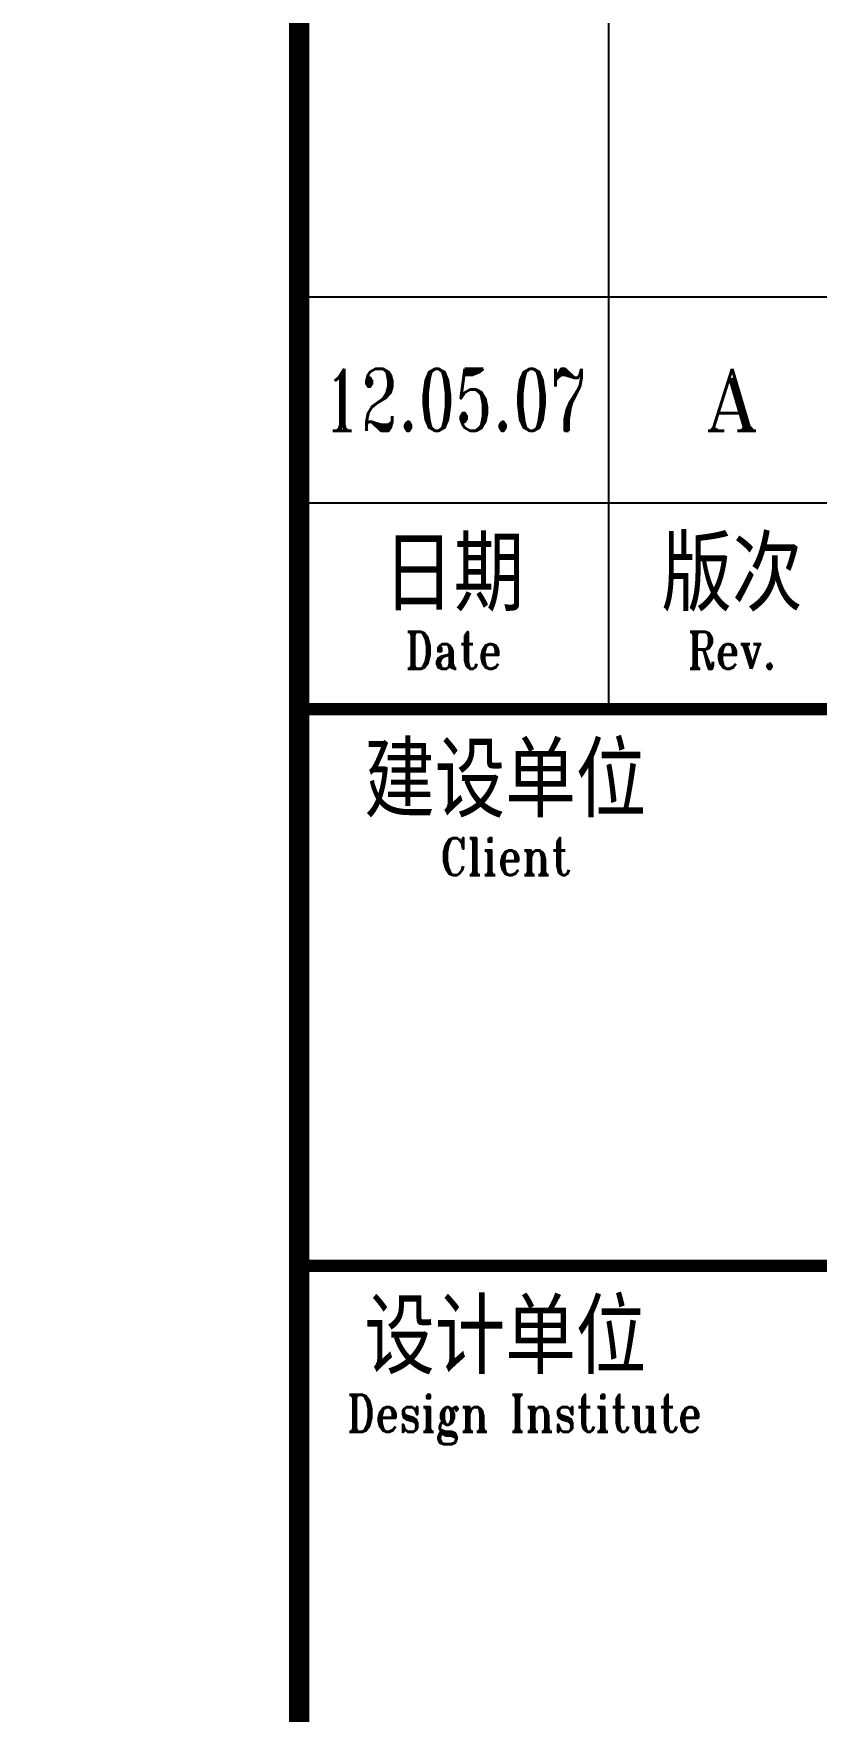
# Model space of a CAD drawing. Extents: x 307762 to 522490, y -326758 to -245675.
# Drawn here: x 517345 to 519244, y -257256 to -253187 of the extents above; entities that cross this region are included whole.
import ezdxf
from ezdxf.enums import TextEntityAlignment as Align

# ---------------------------------------------------------------- set-up
doc = ezdxf.new("R2010")
doc.units = 0
doc.header["$LTSCALE"] = 1000
doc.header["$MEASUREMENT"] = 0
doc.layers.get('0').update_dxf_attribs({"linetype": 'CONTINUOUS'})
doc.layers.add('PUB_HATCH', color=250, linetype='CONTINUOUS')
doc.layers.add('图框', color=85, linetype='CONTINUOUS')
doc.styles.add('TKZ1_tjhts.shx', font='tjromant.shx', dxfattribs={"bigfont": 'tjhts.shx'})
doc.styles.add('TKZ2_tjkts.shx', font='tjromant.shx', dxfattribs={"bigfont": 'tjkts.shx'})

# ---------------------------------------------------------------- blocks, each defined once
blk = doc.blocks.new('TJAD_TK_A1')
for p, q in [((1266.379, 940.449), (1266.379, 767.449)), ((1251.379, 777.449), (1263.379, 777.449)), ((1251.379, 777.449), (1331.379, 777.449)), ((1251.379, 767.449), (1331.379, 767.449))]:
    blk.add_line(p, q)
for points, const_width in [([(1251.379, 940.449), (1251.379, 366.449)], 1), ([(1251.379, 767.449), (1331.379, 767.449)], 0.6)]:
    blk.add_lwpolyline(points, dxfattribs=dict(const_width=const_width))
at = {"layer": '图框'}
blk.add_line((1251.379, 787.449), (1331.379, 787.449), dxfattribs=at)
at = {"layer": '图框', "const_width": 0.6}
blk.add_lwpolyline([(1251.379, 740.449), (1331.379, 740.449)], dxfattribs=at)
at = {"style": 'TKZ2_tjkts.shx'}
for s, p in [('日期', (1258.879, 773.997)), ('版次', (1272.379, 773.997)), ('建设单位', (1261.379, 763.997)), ('设计单位', (1261.379, 736.997))]:
    blk.add_text(s, height=3.6, dxfattribs=at).set_placement(p, align=Align.MIDDLE_CENTER)
at = {"style": 'TKZ2_tjkts.shx', "width": 0.8}
for s, p in [('Date', (1258.879, 770.297)), ('Rev.', (1272.379, 770.297)), ('Client', (1261.379, 760.297)), ('Design Institute', (1262.311, 733.297))]:
    blk.add_text(s, height=1.8, dxfattribs=at).set_placement(p, align=Align.MIDDLE_CENTER)

msp = doc.modelspace()

# ---------------------------------------------------------------- linework, layer by layer
at = {"layer": 'PUB_HATCH', "color": 1}
msp.add_lwpolyline([(517989.6, -246175.1), (481689.6, -246175.1), (481689.6, -274875.1), (517989.6, -274875.1)], close=True, dxfattribs=at)

# ---------------------------------------------------------------- block references
at = {"layer": '图框', "xscale": 50, "yscale": 50, "zscale": 50}
msp.add_blockref('TJAD_TK_A1', (455420.6, -293197.5), dxfattribs=at)

# ---------------------------------------------------------------- texts
at = {"layer": '图框', "style": 'TKZ1_tjhts.shx', "width": 0.7}
msp.add_text('12.05.07', height=150, dxfattribs=at).set_placement((518368.5, -254075.1), align=Align.MIDDLE_CENTER)
at = {"layer": '图框', "style": 'TKZ1_tjhts.shx'}
msp.add_text('A', height=150, dxfattribs=at).set_placement((519039.6, -254075.1), align=Align.MIDDLE_CENTER)

doc.saveas('drawing.dxf')
